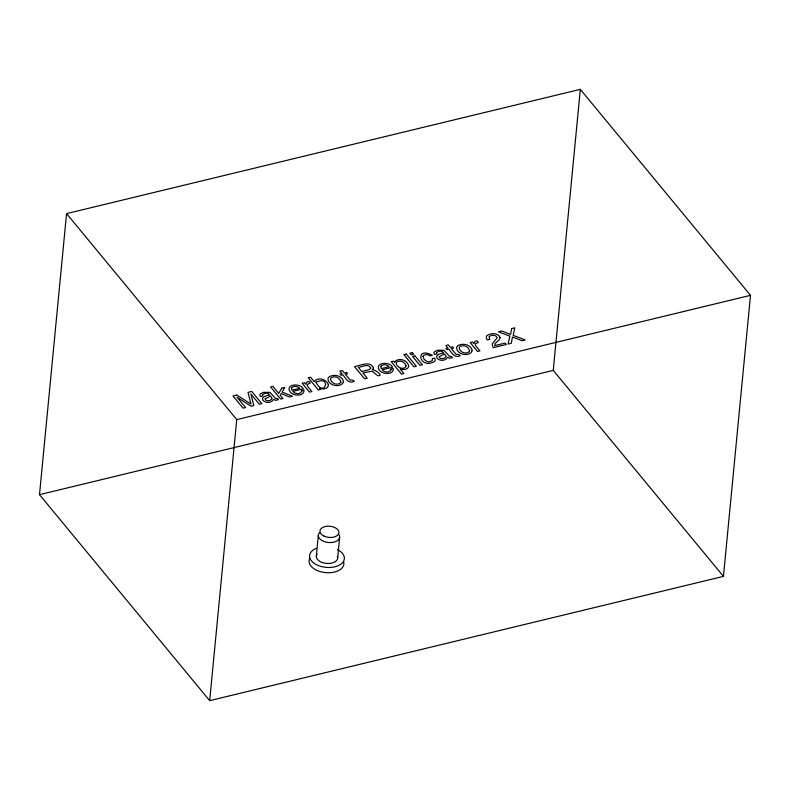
<?xml version="1.0" encoding="UTF-8"?>
<svg xmlns="http://www.w3.org/2000/svg" width="790" height="790" viewBox="0 0 790 790"><rect width="100%" height="100%" fill="white"/><g stroke="black" fill="none" stroke-linecap="round" stroke-linejoin="round"><path stroke-width="1.19" d="M39.5 494.659L66.558 213.616L580.324 89.349L750.5 295.341L723.443 576.384L209.676 700.651L39.5 494.659L553.257 370.392L723.443 576.384M209.676 700.651L236.743 419.609L66.558 213.616M316.336 555.953L318.35 535.028M337.626 558.323L339.641 537.398M553.257 370.392L580.324 89.349M236.743 419.609L750.5 295.341M339.117 534.84A10.714 6.3 5.5 0 1 328.126 542.454A10.714 6.3 5.5 0 1 319.555 532.667M337.399 556.397A10.714 6.3 5.5 0 1 326.112 563.379A10.714 6.3 5.5 0 1 317.086 554.145M337.409 549.554A17.469 10.27 5.5 0 1 339.967 564.82A17.469 10.27 5.5 0 1 314.292 563.389A17.469 10.27 5.5 0 1 316.207 548.369M343.709 562.006A17.469 10.27 5.5 0 1 325.164 572.582A17.469 10.27 5.5 0 1 309.808 558.362M262.458 394.842L262.734 396.017L260.502 396.55L259.811 395.049L260.325 393.854L263.603 392.294L269.973 392.383L275.503 398.506L277.468 398.585L278.376 399.691L275.671 400.352L273.508 399.404C268.541 407.403 254.153 397.301 269.291 395.207L269.469 394.812C268.205 392.363 263.998 393.065 262.458 394.842M436.524 352.735L436.811 353.91L434.579 354.453L433.888 352.942L434.401 351.748L437.68 350.187L444.049 350.276L449.569 356.399L451.534 356.478L452.453 357.584L449.747 358.255L447.584 357.297C442.617 365.306 428.229 355.194 443.368 353.1L443.546 352.705C442.281 350.256 438.065 350.957 436.524 352.735M500.149 337.547L499.102 339.927L495.063 343.611L494.708 345.615L505.106 343.107L506.271 344.509L493.197 347.679L492.101 344.075L497.285 337.745C496.041 334.674 491.094 334.506 489.05 336.807L489.77 339.315L487.331 339.897L486.423 338.436L486.462 336.165C489.928 332.709 497.996 332.491 500.149 337.547M370.717 368.041L369.453 369.542L361.771 371.547L358.324 367.38C361.79 366.975 368.565 363.124 370.717 368.041M307.271 384.513L307.685 386.419L311.902 391.524L309.512 392.107L302.175 383.219L304.446 382.676L305.71 384.207L306.954 382.024L308.969 381.392L310.272 382.962L307.271 384.513M475.294 343.867L475.708 345.773L479.925 350.888L477.535 351.461L470.198 342.584L472.469 342.031L473.733 343.561L474.978 341.379L476.992 340.747L478.296 342.327L475.294 343.867M422.986 356.231L424.121 359.371L426.886 361.395A3.318 1.945 5.5 0 0 429.533 361.781L432.377 360.477L432.288 358.64L434.619 358.077L435.181 359.766A5.51 3.239 5.5 0 1 434.204 361.702C418.897 369.71 414.72 345.674 432.347 355.322L430.017 355.885C428.141 354.226 424.447 353.969 422.986 356.231M328.413 385.313C328.018 389.272 322.527 389.51 319.594 388.305L320.533 389.44L318.331 389.974L308.228 377.748L310.549 377.185L314.203 381.61C317.699 376.445 327.455 379.299 328.413 385.313M343.512 381.688C341.3 388.67 327.159 385.787 328.057 378.242A6.636 3.901 5.5 0 1 330.467 376.168C335.246 374.174 342.455 376.05 343.512 381.688M472.173 350.572C469.971 357.554 455.82 354.661 456.719 347.126A6.636 3.901 5.5 0 1 459.128 345.052C463.908 343.058 471.126 344.924 472.173 350.572M406.07 365.908C404.45 370.767 395.928 367.439 396.195 362.837L396.55 362.175C399.839 359.578 405.211 361.988 406.07 365.908M291.5 388.018L291.875 390.191L299.785 388.275C297.771 386.083 293.455 385.51 291.5 388.018M380.81 366.412L381.185 368.594L389.095 366.678C387.07 364.476 382.765 363.904 380.81 366.412M511.673 328.591L510.577 334.447L501.739 330.99L498.421 331.79L509.886 336.145L508.049 344.084L511.239 343.314L512.513 336.994L521.923 340.727L525.202 339.937L513.174 335.355L514.823 327.83L511.673 328.591M340.846 382.024L340.717 382.646C337.557 385.974 330.842 383.426 330.536 378.874A3.674 2.163 5.5 0 1 331.889 377.363C335.493 375.694 340.293 378.025 340.846 382.024M469.517 350.898L469.388 351.52C466.219 354.848 459.504 352.31 459.197 347.748A3.674 2.163 5.5 0 1 460.56 346.247C464.155 344.578 468.964 346.899 469.517 350.898M301.75 391.307C300.447 394.812 294.729 393.993 292.794 391.396L303.232 388.868C300.684 382.735 285.101 383.94 289.969 391.702C292.942 396.175 304.555 396.787 304.002 390.092L301.652 390.665L301.75 391.307M391.05 369.7C389.756 373.216 384.029 372.396 382.093 369.789L392.531 367.271C389.984 361.139 374.401 362.343 379.279 370.105C382.241 374.569 393.854 375.181 393.311 368.496L390.951 369.058L391.05 369.7M265.193 398.762L266.082 400.471L268.077 400.846L270.289 400.323L272.106 398.594L270.634 396.086L265.193 398.762M439.27 356.655L440.158 358.364L442.153 358.749L444.365 358.216L446.182 356.488L444.701 353.979L439.27 356.655M315.951 382.123C324.068 398.812 332.58 375.132 315.951 382.123M373.453 368.11L372.357 369.72C375.003 369.424 384.72 376.514 377.551 375.645L372.288 371.221L362.906 372.92L367.222 378.143L364.575 378.785L354.512 366.6C359.618 365.829 370.915 360.22 373.453 368.11M394.862 361.623L394.556 362.343L393.588 361.158L391.257 361.721L401.488 374.104L403.878 373.532L400.135 368.989C402.949 369.937 407.433 369.878 408.726 366.649C408.469 360.438 399.069 357.159 394.862 361.623M281.734 388.166L278.712 393.43L272.866 386.35L270.565 386.912L280.628 399.088L282.929 398.535L280.174 395.197L281.24 393.568L289.377 396.975L292.438 396.234L282.089 392.067L284.795 387.426L281.734 388.166M353.979 381.353C348.904 384.404 345.487 378.143 342.949 374.825L341.023 375.29L340.016 374.065L341.942 373.601L339.897 371.122L342.317 370.54L344.361 373.018L346.642 372.465L347.649 373.69L345.368 374.233L350.158 380.029L353.002 380.168L353.979 381.353M459.928 355.727C454.862 358.779 451.436 352.508 448.908 349.19L446.972 349.664L445.965 348.439L447.9 347.975L445.846 345.497L448.266 344.914L450.32 347.393L452.591 346.84L453.598 348.054L451.327 348.607L456.116 354.404L458.951 354.542L459.928 355.727M236.832 395.069L233.04 395.988L243.103 408.163L245.631 407.561L237.079 397.301L251.171 406.218L253.797 405.586L250.874 393.963L259.318 404.243L261.826 403.641L251.763 391.455L248.011 392.363L250.953 404.016L236.832 395.069M406.287 354.078L403.897 354.661L413.96 366.837L416.35 366.264L406.287 354.078M412.311 352.626L409.882 353.209L411.274 354.898L413.713 354.315L412.311 352.626M415.076 355.964L412.637 356.557L419.944 365.395L422.374 364.802L415.076 355.964M324.009 536.104A9.529 5.609 5.5 0 0 338.89 532.875A9.529 5.609 5.5 0 0 325.352 526.486A9.529 5.609 5.5 0 0 324.009 536.104"/></g></svg>
